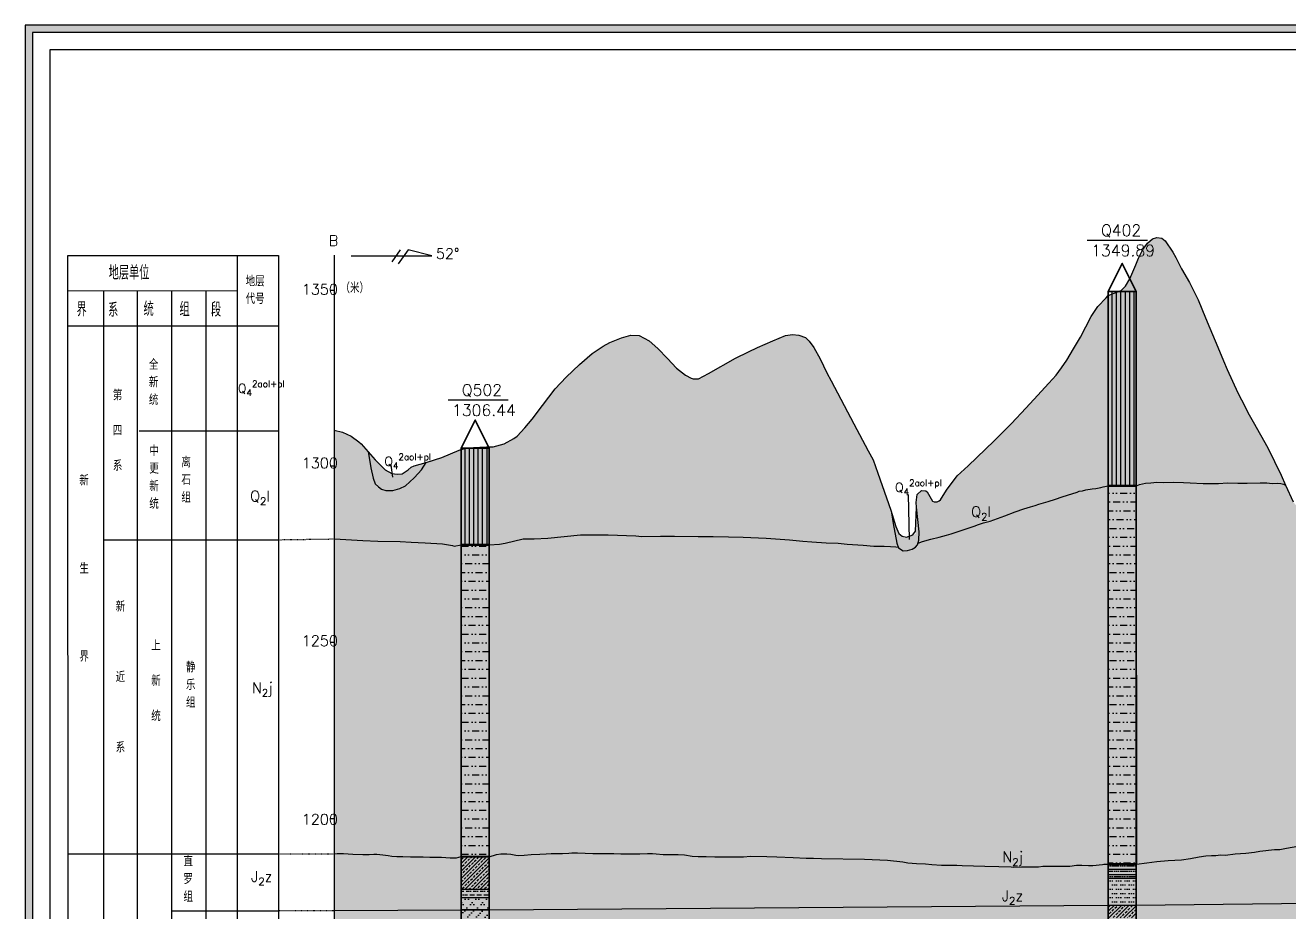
# Model space of a CAD drawing. Header units: millimetres. Extents: x 1392 to 3648, y 316 to 852.
# Drawn here: x 2723.5 to 3082.6, y 600.4 to 852.3 of the extents above; entities that cross this region are included whole.
import ezdxf

# ---------------------------------------------------------------- set-up
doc = ezdxf.new("R2010")
doc.units = ezdxf.units.MM
doc.linetypes.add('ACAD_ISO03W100', pattern=[30, 12, -18])
doc.linetypes.add('ACAD_ISO10W100', pattern=[18, 12, -3, 0, -3])
for name, color, linetype in [('图例', 250, 'Continuous'), ('图签图框', 7, 'Continuous'), ('地层', 5, 'Continuous'), ('地表', 250, 'Continuous'), ('松散堆积层', 41, 'Continuous'), ('标注', 250, 'Continuous'), ('钻孔', 250, 'Continuous')]:
    doc.layers.add(name, color=color, linetype=linetype)
doc.layers.add('基岩风化潜水区', color=211, linetype='Continuous', true_color=0xfc8df1)
doc.layers.add('隔水层', color=21, linetype='Continuous', true_color=0xffab57)
doc.layers.add('角度不整合', color=1, linetype='Continuous', lineweight=50)
doc.styles.get("Standard").update_dxf_attribs({"font": 'txt', "bigfont": 'gbcbig.shx'})
doc.linetypes.add('ZIGZAG', pattern='A,0.0001,-0.2,[131,ltypeshp.shx,S=0.2,R=0,X=-0.2,Y=0],-0.4,[131,ltypeshp.shx,S=0.2,R=180,X=0.2,Y=0],-0.2', length=0.8001)
pattern_1 = [(0, (2538.4154, 136.987), (2, 2.5), [2, -1, 0, -1, 0, -1])]
pattern_2 = [(45, (2538.4154, 135.737), (-1.0606602, 1.0606602), []), (45, (2539.4761, 135.737), (-1.0606602, 1.0606602), [0.75, -0.375])]
pattern_3 = [(90, (2538.4154, 135.7369), (-1.25, 2e-16), [])]

msp = doc.modelspace()

# ---------------------------------------------------------------- hatches: boundary and pattern name
at = {"layer": '图例'}
h = msp.add_hatch(dxfattribs=at)
h.set_pattern_fill('ANSI33', color=256, scale=6, style=0)
h.set_pattern_definition(pattern_2)
h.paths.add_polyline_path([(2855.29, 616.27), (2847.29, 616.28), (2847.29, 607.01), (2855.29, 607.01)])
h = msp.add_hatch(dxfattribs=at)
h.set_pattern_fill('ANSI33', color=256, scale=6, style=0)
h.set_pattern_definition(pattern_2)
h.paths.add_polyline_path([(3039.04, 598.89), (3039.04, 602.55), (3031.03, 602.55), (3031.03, 598.89)])
at = {"layer": '图签图框'}
h = msp.add_hatch(color=256, dxfattribs=at)
h.paths.add_polyline_path([(2723.54, 320.6), (3648.29, 320.6), (3648.29, 852.34), (2723.54, 852.34)])
h.paths.add_polyline_path([(2725.54, 322.6), (3646.29, 322.6), (3646.29, 850.34), (2725.54, 850.34)], flags=16)
at = {"layer": '基岩风化潜水区'}
h = msp.add_hatch(color=256, dxfattribs=at)
h.paths.add_polyline_path([(3332.55, 586.29), (3340.39, 586.26), (3347.59, 586.66), (3352.59, 586.3), (3361.82, 586.93), (3369.76, 587.48), (3378.34, 587.47), (3387.31, 587.64), (3395.58, 587.39), (3410.66, 587.51), (3416.99, 587.33), (3427.09, 585.88), (3436.34, 584.99), (3440.42, 584.53), (3446.02, 583.68), (3447.2, 583.48), (3451.03, 582.83), (3459.03, 581.71), (3464.69, 580.91), (3468.03, 580.48), (3473.13, 580.16), (3481.62, 580.13), (3491.6, 580.54), (3498.52, 580.9), (3502.43, 580.83), (3510.47, 580.76), (3530.41, 582.03), (3530.41, 605.43), (3528.8, 605.39), (3527.87, 605.44), (3524.9, 605.59), (3520.5, 605.24), (3515.66, 605.2), (3512.86, 605.02), (3510.47, 604.96), (3502.47, 604.96), (3500.66, 604.94), (3491.84, 604.93), (3487.2, 605.01), (3481.66, 605.43), (3467.98, 606.62), (3457.63, 607.54), (3453.94, 607.7), (3449.97, 608.12), (3445.99, 608.43), (3435.91, 609.33), (3431.52, 609.29), (3425.85, 609.45), (3420.59, 609.64), (3416.15, 609.9), (3412.21, 610.09), (3406.28, 610.12), (3401.21, 609.91), (3394.4, 610.17), (3385.71, 610.2), (3379.09, 610.03), (3369.09, 609.64), (3363.49, 609.64), (3358.77, 609.53), (3354, 609.49), (3347.48, 609.33), (3343.45, 609.12), (3340.41, 608.91), (3332.41, 608.91), (3331.45, 608.69), (3330.53, 608.78), (3329.26, 608.88), (3326.54, 609.01), (3322.16, 609.31), (3320.66, 609.58), (3317.2, 609.84), (3312.98, 610.13), (3312.28, 610.15), (3170.73, 603.88), (3162.75, 603.88), (3039.01, 602.55), (3039.04, 602.54), (3031.06, 602.55), (2943.16, 601.86), (2855.29, 601.15), (2847.33, 601.16), (2829.32, 601.1), (2811.26, 600.99), (2811.26, 592.97), (2811.42, 593), (2820.85, 593.07), (2832.82, 593.17), (2840.97, 592.82), (2847.3, 592.6), (2855.31, 592.6), (2859.3, 592.6), (2866.08, 593.05), (2874.07, 592.87), (2876.81, 592.77), (2881.79, 592.39), (2885.74, 592.08), (2890.62, 591.89), (2895.19, 591.93), (2899.76, 591.97), (2904.24, 592.68), (2908.95, 592.92), (2913.61, 592.87), (2918.94, 592.88), (2924.83, 592.19), (2928.02, 591.94), (2931.21, 591.7), (2935.33, 591.7), (2939.45, 592.48), (2944.79, 592.17), (2947.69, 591.99), (2952.46, 591.29), (2953.35, 591.16), (2956.71, 590.98), (2960.48, 590.74), (2963.64, 590.49), (2966.8, 590.25), (2973.59, 590.54), (2978.38, 590.65), (2981.78, 590.88), (2985.18, 591.11), (2988.12, 591.05), (2989.64, 591.02), (2992.82, 590.64), (2996.01, 590.26), (3002.56, 589.4), (3006.5, 589.26), (3010.44, 589.12), (3015.44, 589.14), (3020.45, 589.15), (3025.79, 589.15), (3026.7, 589.19), (3029.56, 589.13), (3031.04, 589.07), (3039.04, 589.07), (3043.83, 589.69), (3047.81, 590.06), (3054.9, 590.51), (3058.63, 590.69), (3062.36, 590.87), (3066.4, 591.29), (3070.44, 591.7), (3076.22, 592.2), (3082, 592.69), (3088.91, 593.38), (3095.92, 594.27), (3101.41, 594.72), (3106.89, 595.16), (3116.08, 595.75), (3127.14, 596.84), (3134.73, 597.82), (3147.44, 598.89), (3159.18, 599.61), (3162.74, 599.87), (3170.74, 599.87), (3184.44, 599.18), (3191.98, 598.72), (3196.5, 598.37), (3201.3, 598.08), (3206.11, 597.8), (3210.91, 597.38), (3221.52, 596.32), (3225.76, 595.89), (3231.22, 595.15), (3235.1, 594.62), (3243.22, 594.09), (3251.34, 593.56), (3255.12, 593.49), (3262.66, 593.44), (3264.88, 593.41), (3271.17, 592.77), (3273.42, 592.54), (3276.74, 591.97), (3286.03, 590.29), (3291.32, 589.25), (3297.89, 588.61), (3305.44, 587.84), (3307.57, 587.72), (3314.63, 587.47), (3323.96, 587.07)])
h.paths.add_polyline_path([(3312.28, 610.15), (3309.36, 610.23), (3304.04, 610.63), (3300.44, 610.95), (3293.89, 611.86), (3291.93, 611.92), (3289.1, 612.21), (3285.52, 612.56), (3283.78, 612.61), (3280.41, 613.08), (3276.53, 613.57), (3271.46, 614.39), (3269.56, 614.47), (3265.61, 614.88), (3260.67, 615.41), (3256.97, 615.89), (3255.13, 615.99), (3249.9, 616.46), (3247.41, 617.06), (3244.16, 617.5), (3241.54, 618.16), (3239.54, 618.34), (3236.64, 618.74), (3233.96, 619.05), (3231.19, 619.55), (3227.54, 620.03), (3219.83, 621.04), (3217.64, 621.56), (3214.81, 622.07), (3212.11, 622.36), (3209.68, 622.46), (3206.94, 622.89), (3205.8, 623.12), (3204.8, 623.07), (3203.7, 623.24), (3201.13, 623.64), (3199.03, 623.78), (3197.15, 624.11), (3195.52, 624.28), (3193.34, 624.66), (3192.69, 624.74), (3190.35, 625.06), (3188.23, 625.22), (3185.42, 625.6), (3182.86, 625.62), (3181.83, 625.71), (3179.13, 626.04), (3176.24, 626.39), (3174.4, 626.37), (3173.07, 626.19), (3170.74, 626.24), (3162.74, 626.24), (3159.97, 626.19), (3157.21, 626.16), (3155.38, 625.98), (3152.09, 625.65), (3148.61, 625.45), (3145.56, 625.32), (3142.31, 624.92), (3140.79, 624.92), (3140.02, 624.75), (3135.19, 624.24), (3132.73, 623.98), (3130.83, 623.73), (3128.23, 623.56), (3125.33, 623.33), (3123, 623.16), (3120.88, 623.16), (3119.21, 623.15), (3116.98, 623), (3115.39, 622.8), (3113.7, 622.8), (3111.77, 622.62), (3110.37, 622.44), (3105.13, 621.65), (3103.17, 621.43), (3100.94, 621.3), (3097, 620.91), (3095.29, 620.55), (3093.38, 620.05), (3092.43, 620.02), (3089.12, 619.7), (3084.88, 619.22), (3081.7, 618.73), (3079.79, 618.34), (3078.26, 618.34), (3074.15, 617.87), (3072.64, 617.53), (3070.13, 617.3), (3067.07, 617.07), (3064.32, 616.72), (3062.92, 616.78), (3061.62, 616.59), (3060.43, 616.57), (3058.74, 616.52), (3056.91, 616.19), (3054.42, 615.8), (3051.85, 615.34), (3048.04, 615.18), (3044.85, 614.92), (3042.04, 614.51), (3039.04, 614.12), (3031.04, 614.14), (3029.84, 614.18), (3029.42, 614.07), (3026.65, 613.75), (3025.5, 613.79), (3023.57, 613.87), (3022.09, 613.85), (3020.13, 613.61), (3019.55, 613.6), (3016.78, 613.58), (3014.83, 613.57), (3012.47, 613.55), (3011.23, 613.43), (3006.46, 613.37), (3004.22, 613.29), (3003.45, 613.41), (3000.02, 613.45), (2996, 613.55), (2989.59, 613.75), (2988.02, 613.82), (2983.7, 613.9), (2980.97, 614.09), (2979.14, 614.2), (2976.59, 614.32), (2974.11, 614.57), (2972.75, 614.8), (2968.34, 615.24), (2961.84, 615.55), (2949.67, 615.79), (2947.39, 615.88), (2945.31, 615.81), (2941.57, 616.05), (2936.96, 616.27), (2934.07, 616.36), (2929.49, 616.39), (2927.44, 616.27), (2922.53, 616.2), (2919.36, 616.22), (2916.91, 616.3), (2914.59, 616.28), (2912.91, 616.39), (2910.71, 616.77), (2908.94, 616.86), (2906.21, 616.89), (2904.69, 616.9), (2902.69, 617.09), (2901.69, 617.19), (2900.27, 617.2), (2898.01, 617.07), (2897.21, 617.08), (2896.41, 617.09), (2892.66, 617.12), (2890.65, 617.2), (2888.29, 617.21), (2886.36, 617.14), (2884.73, 617.2), (2882.51, 617.3), (2880.38, 617.39), (2878.78, 617.35), (2877.85, 617.27), (2876.06, 617.15), (2874.41, 617.16), (2872.86, 617.14), (2871.44, 617.13), (2869.68, 617), (2867.22, 616.86), (2865.18, 616.69), (2863.68, 616.62), (2862.85, 616.69), (2861.38, 616.95), (2860.25, 617.05), (2858.59, 617.05), (2857.34, 616.9), (2855.29, 616.27), (2847.31, 616.28), (2846.01, 615.97), (2845, 615.92), (2844.17, 615.95), (2841.75, 616.1), (2840.34, 616.16), (2838.38, 616.12), (2836.48, 616.21), (2834.54, 616.24), (2832.93, 616.26), (2830.79, 616.29), (2829, 616.32), (2827.67, 616.42), (2826.54, 616.59), (2825.09, 616.8), (2823.39, 616.99), (2822.55, 616.98), (2821.22, 616.87), (2819.35, 616.93), (2816.57, 617.01), (2813.89, 617.22), (2812.08, 617.2), (2811.26, 617.07), (2811.26, 600.99), (2829.32, 601.1), (2847.33, 601.16), (2855.29, 601.15), (2943.16, 601.86), (3031.06, 602.55), (3039.04, 602.54), (3039.01, 602.55), (3162.75, 603.88), (3170.73, 603.88)])
h.paths.add_polyline_path([(3259.55, 613.72), (3266.75, 613.72), (3266.75, 606.77), (3259.55, 606.77)], flags=24)
h.paths.add_polyline_path([(3000.08, 608.19), (3007.28, 608.19), (3007.28, 601.24), (3000.08, 601.24)], flags=24)
at = {"layer": '松散堆积层'}
h = msp.add_hatch(color=51, dxfattribs=at)
h.paths.add_polyline_path([(3009.95, 746.05), (3007.67, 743.67), (3003.57, 739.23), (2998.65, 734.33), (2991.25, 727.28), (2988.15, 724.38), (2985.12, 720.3), (2983.44, 717.6), (2983.03, 717.32), (2982.46, 717.01), (2981.59, 717.03), (2981.16, 717.26), (2979.68, 719.83), (2979.26, 720.12), (2978.03, 720.23), (2976.82, 719.07), (2976.55, 716.83), (2976.6, 715.53), (2977.35, 708.51), (2977.31, 706.13), (2977.09, 705.32), (2977.1, 705.32), (2978.33, 705.81), (2980.64, 706.47), (2983.04, 707), (2985.11, 707.58), (2986.44, 707.98), (2989.02, 708.77), (2993.24, 710.23), (2993.93, 710.47), (2995.64, 711.07), (2997.5, 711.51), (3001.74, 713.05), (3004.62, 714.15), (3007.07, 715.04), (3008.95, 715.6), (3010.28, 715.98), (3011.35, 716.41), (3014.04, 717.1), (3016.05, 717.79), (3018.02, 718.43), (3019.51, 718.89), (3022.27, 719.82), (3022.84, 720.02), (3023.76, 720.13), (3024.69, 720.42), (3026.47, 720.74), (3027.57, 720.83), (3028.96, 721.14), (3029.6, 721.29), (3031.04, 721.59), (3039.04, 721.59), (3039.98, 721.98), (3041.68, 722.3), (3043.15, 722.47), (3044.87, 722.6), (3046.62, 722.55), (3049.65, 722.64), (3052.41, 722.55), (3054.33, 722.44), (3057.98, 722.23), (3059.7, 722.25), (3062.33, 722.27), (3064.95, 722.38), (3067.87, 722.33), (3070.52, 722.35), (3074.19, 722.39), (3076.11, 722.43), (3077.65, 722.28), (3079, 722.29), (3080.03, 722.19), (3080.44, 722.15), (3080.81, 722.04), (3081.44, 721.75), (3080.17, 724.58), (3076.34, 732.36), (3072.17, 739.76), (3071.12, 741.77), (3068.92, 745.97), (3067.88, 747.94), (3066.34, 751.29), (3064.79, 754.64), (3063.78, 757.03), (3062.18, 760.97), (3059.91, 766.37), (3058.69, 769.27), (3056.56, 774.42), (3055.23, 777.06), (3054.11, 779.28), (3051.86, 783.15), (3050.28, 786.39), (3049.36, 787.93), (3047.19, 791.12), (3046.25, 791.85), (3044.84, 792.09), (3043.67, 791.75), (3042.23, 790.46), (3040.92, 788.64), (3039.68, 786.25), (3038.88, 784.32), (3037.22, 780.38), (3035.92, 778.31), (3034.69, 777.06), (3034, 776.77), (3031.04, 775.64), (3030.43, 774.99), (3028.07, 772.52), (3026.2, 769.69), (3023.16, 763.75), (3021.21, 760.48), (3019.27, 757.21), (3017.75, 755.12), (3016.23, 753.03), (3014.23, 750.73)])
h.paths.add_polyline_path([(2991.37, 716.48), (2997.89, 716.48), (2997.89, 711.65), (2991.37, 711.65)], flags=24)
for color, points in [(51, [(2962.93, 731.49), (2958.8, 739.14), (2952.4, 751.38), (2951.12, 753.69), (2949.27, 757.6), (2947.42, 760.87), (2946.18, 762.62), (2945.08, 763.67), (2943.23, 764.36), (2941.44, 764.51), (2939.46, 764.24), (2935.83, 762.76), (2931.44, 760.87), (2928.89, 759.65), (2925.17, 757.8), (2917.52, 753.51), (2914.74, 751.99), (2913.19, 751.94), (2912.63, 752.1), (2910.97, 752.96), (2908.43, 755.03), (2905.88, 757.7), (2903.19, 760.55), (2900.72, 762.76), (2897.85, 764.26), (2895.46, 764.33), (2892.83, 763.63), (2889.51, 762.3), (2887.64, 761.2), (2884.52, 759.14), (2880.88, 756.01), (2877.1, 752.42), (2873.96, 749.07), (2870.37, 744.34), (2867.52, 740.46), (2865.4, 738), (2863.24, 735.72), (2862.3, 735.05), (2859.57, 733.48), (2856.41, 732.68), (2854.49, 732.63), (2848.96, 732.34), (2846.73, 731.72), (2841.8, 729.65), (2837.4, 728.17), (2836.06, 726.16), (2835.14, 725.05), (2833.99, 723.83), (2831.47, 721.57), (2829.89, 720.81), (2827.95, 720.25), (2825.96, 720.25), (2824.72, 720.63), (2823.81, 721.25), (2822.89, 722.16), (2822.32, 723.79), (2821.66, 726.64), (2821.23, 729.66), (2820.94, 731.23), (2818.96, 733.48), (2818.23, 734.04), (2816.1, 735.66), (2813.66, 736.84), (2811.26, 737.38), (2811.26, 706.5), (2819.41, 706.09), (2823.65, 705.82), (2829.97, 705.81), (2833.07, 705.57), (2837.06, 705.37), (2841.98, 705.15), (2844.87, 704.6), (2845.37, 704.49), (2847.31, 704.81), (2855.31, 704.81), (2858.2, 705.03), (2859.77, 705.3), (2864.95, 706.48), (2868.05, 706.57), (2871.89, 706.68), (2881.24, 707.62), (2889.1, 707.67), (2896.87, 707.35), (2898.65, 707.23), (2903.95, 707.31), (2907.92, 707.25), (2914.64, 707.18), (2918.91, 707.23), (2923.2, 707.12), (2927.37, 707.01), (2933.95, 706.67), (2940.58, 706.22), (2944.32, 705.9), (2946.93, 705.72), (2950.99, 705.36), (2954.41, 705.26), (2956.95, 705), (2961.44, 704.7), (2964.52, 704.49), (2967.44, 704.44), (2969.21, 704.36), (2970.71, 704.23), (2971.48, 704.12), (2971.06, 705.29), (2970, 710.84), (2969.51, 713.9), (2969.28, 714.64), (2965.68, 725.2), (2964.32, 728.93)]), (41, [(2829.15, 724.88), (2827.59, 725.09), (2825.7, 726.13), (2822.91, 728.98), (2820.94, 731.23), (2821.23, 729.66), (2821.66, 726.64), (2822.32, 723.79), (2822.89, 722.16), (2823.81, 721.25), (2824.72, 720.63), (2825.96, 720.25), (2827.95, 720.25), (2829.89, 720.81), (2831.47, 721.57), (2833.99, 723.83), (2835.14, 725.05), (2836.06, 726.16), (2837.4, 728.17), (2833.92, 727.23), (2833.15, 726.88), (2832.29, 726.1), (2830.52, 725)])]:
    msp.add_hatch(color=color, dxfattribs=at).paths.add_polyline_path(points)
at = {"layer": '松散堆积层', "linetype": 'ACAD_ISO10W100', "lineweight": 50}
msp.add_hatch(color=41, dxfattribs=at).paths.add_polyline_path([(2970.7, 710), (2969.51, 713.9), (2970, 710.84), (2971.06, 705.29), (2971.54, 703.96), (2972.84, 703.12), (2974.1, 703.24), (2975.36, 703.57), (2976.36, 704.17), (2976.94, 704.81), (2977.31, 706.13), (2977.35, 708.51), (2976.6, 715.53), (2976.35, 707.91), (2973.09, 706.81), (2971.57, 708.02)])
at = {"layer": '钻孔'}
h = msp.add_hatch(dxfattribs=at)
h.set_pattern_fill('ANSI31', color=256, scale=10, angle=45, style=0)
h.set_pattern_definition(pattern_3)
h.paths.add_polyline_path([(3039.03, 721.59), (3031.03, 721.59), (3031.03, 776.77), (3039.03, 776.77)])
h = msp.add_hatch(dxfattribs=at)
h.set_pattern_fill('ANSI31', color=256, scale=10, angle=45, style=0)
h.set_pattern_definition(pattern_3)
h.paths.add_polyline_path([(2855.28, 732.29), (2847.28, 732.29), (2847.28, 704.81), (2855.28, 704.81)])
h = msp.add_hatch(dxfattribs=at)
h.set_pattern_fill('WB08', color=256, scale=10, style=0, pattern_type=2)
h.set_pattern_definition(pattern_1)
h.paths.add_polyline_path([(3039.04, 614.12), (3031.03, 614.12), (3031.03, 721.59), (3039.03, 721.59)])
h = msp.add_hatch(dxfattribs=at)
h.set_pattern_fill('WB08', color=256, scale=10, style=0, pattern_type=2)
h.set_pattern_definition(pattern_1)
h.paths.add_polyline_path([(2847.29, 616.28), (2855.29, 616.27), (2855.29, 616.27), (2855.28, 704.81), (2847.28, 704.81)])
h = msp.add_hatch(dxfattribs=at)
h.set_pattern_fill('WB09', color=256, scale=6, style=0, pattern_type=2)
h.set_pattern_definition([(0, (2538.4154, 135.737), (0, 1.5), []), (0, (2539.6154, 136.637), (1.8, 1.5), [1.8, -2.4]), (0, (2542.0154, 136.637), (1.8, 1.5), [0, -0.6, 0, -0.6, 0, -0.6])])
h.paths.add_polyline_path([(3031.03, 614.12), (3031.03, 610.16), (3039.04, 610.16), (3039.04, 614.12), (3039.03, 614.12)])
h = msp.add_hatch(dxfattribs=at)
h.set_pattern_fill('QF03', color=256, scale=5, style=0, pattern_type=2)
h.set_pattern_definition([(0, (2538.9154, 136.4869), (1, 1), [0, -2]), (0, (2539.4154, 136.4869), (1, 1), [0, -2]), (0, (2539.9154, 136.4869), (1, 1), [0, -2])])
h.paths.add_polyline_path([(2847.29, 607.01), (2847.29, 604.57), (2855.29, 604.57), (2855.29, 607.01)])
h = msp.add_hatch(dxfattribs=at)
h.set_pattern_fill('QF03', color=256, scale=6, style=0, pattern_type=2)
h.set_pattern_definition([(0, (2539.0154, 136.6369), (1.2, 1.2), [0, -2.4]), (0, (2539.6154, 136.6369), (1.2, 1.2), [0, -2.4]), (0, (2540.2154, 136.6369), (1.2, 1.2), [0, -2.4])])
h.paths.add_polyline_path([(3039.04, 602.55), (3039.04, 610.16), (3031.03, 610.16), (3031.03, 602.55)])
h = msp.add_hatch(dxfattribs=at)
h.set_pattern_fill('QF04', color=256, scale=6, style=0, pattern_type=2)
h.set_pattern_definition([(0, (2539.4654, 136.235), (1.5, 1.5), [0, -3]), (0, (2540.3654, 136.235), (1.5, 1.5), [0, -3]), (0, (2539.9154, 136.733), (1.5, 1.5), [0, -3])])
h.paths.add_polyline_path([(2847.29, 604.57), (2847.29, 601.15), (2855.29, 601.15), (2855.29, 604.57)])
h = msp.add_hatch(dxfattribs=at)
h.set_pattern_fill('Q111', color=256, scale=6, style=0, pattern_type=2)
h.set_pattern_definition([(45, (2538.4154, 135.737), (-0.848528, 1.697056), [0.048, -0.72])])
h.paths.add_polyline_path([(2847.29, 601.15), (2847.29, 599.02), (2855.29, 599.02), (2855.29, 601.15)])
at = {"layer": '隔水层'}
h = msp.add_hatch(color=31, dxfattribs=at)
h.paths.add_polyline_path([(3530.41, 740.95), (3528.85, 741.13), (3525.98, 741.02), (3522.74, 741.19), (3520.94, 741.05), (3517.95, 741.13), (3513.34, 741.03), (3510.46, 740.9), (3502.47, 740.92), (3500.25, 740.78), (3499.45, 740.69), (3497.37, 740.36), (3495.4, 739.8), (3493.49, 739.11), (3492.28, 738.71), (3490.24, 737.93), (3488.06, 737.22), (3484.57, 736.08), (3481.31, 734.88), (3479.75, 734.35), (3476.4, 733.19), (3473.55, 732.28), (3470.9, 731.39), (3463.63, 729.62), (3460.39, 728.53), (3456.66, 727.17), (3455.98, 726.97), (3454.22, 726.46), (3452.81, 725.95), (3448.5, 724.41), (3446.54, 723.59), (3444.35, 722.67), (3443.1, 722.34), (3440.43, 721.49), (3438.31, 720.74), (3436.4, 719.96), (3435.49, 719.69), (3433.14, 718.73), (3432.35, 718.54), (3423.44, 715.56), (3420.17, 714.42), (3417.37, 713.35), (3415.48, 712.7), (3413.38, 711.98), (3411.13, 711.12), (3408.76, 710.29), (3406.57, 709.41), (3405.2, 708.92), (3403.11, 708.28), (3401.97, 707.97), (3400.44, 707.55), (3399.34, 707.18), (3397.41, 706.52), (3395.51, 705.91), (3392.27, 704.83), (3390.27, 704.12), (3388.11, 703.37), (3386.68, 702.89), (3384.92, 702.34), (3383.15, 701.78), (3381.67, 701.27), (3380.97, 701.12), (3379.38, 700.78), (3377.62, 700.39), (3375.54, 699.93), (3374.67, 699.8), (3373.07, 699.56), (3371.58, 699.33), (3368.65, 698.84), (3367.21, 698.58), (3365.97, 698.31), (3364.78, 698.12), (3362.99, 697.84), (3360.83, 697.54), (3359, 697.31), (3358.1, 697.26), (3357.11, 697.21), (3356.36, 697.18), (3355.11, 697.11), (3352.97, 697.01), (3351.18, 696.92), (3349.91, 696.84), (3347.88, 696.76), (3346.98, 696.75), (3345.29, 696.67), (3343.56, 696.32), (3342.33, 696.07), (3341.13, 696.04), (3340.41, 696.1), (3332.41, 696.1), (3331.39, 696.09), (3330.26, 696.37), (3329.12, 696.58), (3327.71, 697), (3326.6, 697.23), (3324.84, 697.76), (3322.49, 698.02), (3319.68, 698.52), (3316.58, 699.36), (3312.99, 700.54), (3309.42, 701.86), (3306.68, 702.87), (3303.01, 703.86), (3299.35, 704.85), (3292.01, 706.99), (3283.37, 709.28), (3275.35, 711.46), (3268.35, 713.31), (3261.36, 715.23), (3257.94, 716.09), (3254.94, 716.84), (3251.92, 717.52), (3249.32, 718.1), (3246.82, 718.65), (3244.73, 719.24), (3243.05, 719.71), (3240.81, 720.34), (3238.72, 720.67), (3236.66, 720.88), (3233.32, 721.29), (3230.94, 721.67), (3229.12, 721.77), (3227.49, 721.9), (3226.49, 722.01), (3224.74, 722.21), (3221.7, 722.53), (3217.2, 723.04), (3213.11, 723.33), (3210.92, 723.39), (3207.13, 723.45), (3203.96, 723.42), (3202.7, 723.32), (3200.83, 723.28), (3198.44, 723.23), (3196.55, 722.93), (3195.48, 722.79), (3194.34, 722.57), (3193.07, 722.32), (3192.34, 722.02), (3191.63, 721.48), (3190.42, 714.77), (3189.72, 712.68), (3188.81, 711.7), (3187.45, 711.7), (3186.42, 712.5), (3185.88, 713.57), (3185.25, 715.86), (3184.7, 718.28), (3184.06, 721.25), (3183.72, 723.64), (3183.36, 726.18), (3183.25, 726.78), (3180.45, 730.88), (3177.21, 734.48), (3175.95, 735.88), (3175.26, 736.51), (3173.85, 737.91), (3171.72, 740.14), (3170.74, 740.64), (3163.73, 740.64), (3162.74, 740.64), (3161.37, 740.44), (3159.21, 740.05), (3158.42, 739.91), (3156.2, 739.29), (3154.36, 738.61), (3152.47, 737.85), (3151.07, 737.37), (3148.49, 736.48), (3147.3, 736.07), (3143.48, 734.4), (3142.15, 733.63), (3141.74, 731.09), (3141.4, 728.9), (3140.95, 726.93), (3140.27, 723.4), (3139.88, 720.6), (3139.8, 717.94), (3139.7, 714.76), (3139.3, 710.72), (3138.06, 705.93), (3137.56, 704.27), (3136.79, 702.93), (3135.83, 702.42), (3134.97, 703.25), (3134.68, 703.99), (3134.26, 705.51), (3133.81, 708.12), (3133.27, 711.75), (3132.48, 717.62), (3131.92, 721.87), (3131.34, 724.43), (3130.76, 726.99), (3129.88, 729.67), (3129.21, 729.45), (3127.5, 728.92), (3126.46, 728.6), (3123.18, 727.51), (3121.23, 726.9), (3114.91, 725.13), (3113.53, 724.75), (3109.49, 723.67), (3097.7, 721.07), (3094.33, 720.48), (3092.88, 720.43), (3090.97, 720.15), (3089.86, 720.16), (3088.87, 720.39), (3087.23, 716.05), (3086.4, 714.96), (3085.25, 715.31), (3084.22, 716.24), (3083.57, 717.06), (3081.44, 721.75), (3080.81, 722.04), (3080.44, 722.15), (3079, 722.29), (3077.65, 722.28), (3076.11, 722.43), (3074.19, 722.39), (3070.52, 722.35), (3067.87, 722.33), (3064.95, 722.38), (3062.33, 722.27), (3059.7, 722.25), (3057.98, 722.23), (3054.33, 722.44), (3052.41, 722.55), (3049.65, 722.64), (3046.62, 722.55), (3044.87, 722.6), (3043.15, 722.47), (3041.68, 722.3), (3039.98, 721.98), (3039.04, 721.59), (3031.04, 721.59), (3029.6, 721.29), (3028.96, 721.14), (3027.57, 720.83), (3026.47, 720.74), (3024.69, 720.42), (3023.76, 720.13), (3022.84, 720.02), (3022.27, 719.82), (3019.51, 718.89), (3018.02, 718.43), (3016.05, 717.79), (3014.04, 717.1), (3011.35, 716.41), (3010.28, 715.98), (3008.95, 715.6), (3007.07, 715.04), (3004.62, 714.15), (3001.74, 713.05), (2997.5, 711.51), (2995.64, 711.07), (2993.93, 710.47), (2993.24, 710.23), (2989.02, 708.77), (2986.44, 707.98), (2985.11, 707.58), (2983.04, 707), (2980.64, 706.47), (2978.33, 705.81), (2977.1, 705.32), (2977.09, 705.32), (2976.85, 704.46), (2975.36, 703.57), (2974.1, 703.24), (2972.84, 703.12), (2971.22, 704.16), (2970.71, 704.23), (2969.21, 704.36), (2967.44, 704.44), (2964.52, 704.49), (2961.44, 704.7), (2956.95, 705), (2954.41, 705.26), (2950.99, 705.36), (2946.93, 705.72), (2944.32, 705.9), (2940.58, 706.22), (2933.95, 706.67), (2927.37, 707.01), (2923.2, 707.12), (2918.91, 707.23), (2914.64, 707.18), (2907.92, 707.25), (2903.95, 707.31), (2898.65, 707.23), (2896.87, 707.35), (2889.1, 707.67), (2881.24, 707.62), (2871.89, 706.68), (2868.05, 706.57), (2864.95, 706.48), (2859.77, 705.3), (2858.2, 705.03), (2855.31, 704.81), (2847.31, 704.81), (2845.37, 704.49), (2844.87, 704.6), (2841.98, 705.15), (2837.06, 705.37), (2833.07, 705.57), (2829.97, 705.81), (2823.65, 705.82), (2819.41, 706.09), (2811.3, 706.5), (2811.26, 706.5), (2811.26, 617.07), (2812.08, 617.2), (2813.89, 617.22), (2816.57, 617.01), (2819.35, 616.93), (2821.22, 616.87), (2823.11, 617.02), (2825.09, 616.8), (2826.54, 616.59), (2827.67, 616.42), (2829, 616.32), (2830.79, 616.29), (2832.93, 616.26), (2834.54, 616.24), (2836.48, 616.21), (2838.38, 616.12), (2840.34, 616.16), (2841.75, 616.1), (2844.17, 615.95), (2845, 615.92), (2846.01, 615.97), (2847.31, 616.28), (2855.29, 616.27), (2857.34, 616.9), (2858.59, 617.05), (2860.25, 617.05), (2861.38, 616.95), (2862.85, 616.69), (2863.68, 616.62), (2865.18, 616.69), (2867.22, 616.86), (2869.68, 617), (2871.44, 617.13), (2872.86, 617.14), (2874.41, 617.16), (2876.06, 617.15), (2877.85, 617.27), (2878.78, 617.35), (2880.38, 617.39), (2882.51, 617.3), (2884.73, 617.2), (2886.36, 617.14), (2888.29, 617.21), (2890.65, 617.2), (2892.66, 617.12), (2896.41, 617.09), (2897.21, 617.08), (2898.01, 617.07), (2900.27, 617.2), (2901.69, 617.19), (2902.69, 617.09), (2904.69, 616.9), (2906.21, 616.89), (2908.94, 616.86), (2910.71, 616.77), (2912.91, 616.39), (2914.59, 616.28), (2916.91, 616.3), (2919.36, 616.22), (2922.53, 616.2), (2927.44, 616.27), (2929.49, 616.39), (2934.07, 616.36), (2936.96, 616.27), (2941.57, 616.05), (2945.31, 615.81), (2947.39, 615.88), (2949.67, 615.79), (2961.84, 615.55), (2968.34, 615.24), (2972.75, 614.8), (2974.11, 614.57), (2976.59, 614.32), (2979.14, 614.2), (2980.97, 614.09), (2983.7, 613.9), (2988.02, 613.82), (2989.59, 613.75), (2996, 613.55), (3000.02, 613.45), (3003.45, 613.41), (3004.22, 613.29), (3006.46, 613.37), (3011.23, 613.43), (3012.47, 613.55), (3014.83, 613.57), (3016.78, 613.58), (3020.13, 613.61), (3022.09, 613.85), (3023.57, 613.87), (3025.5, 613.79), (3026.65, 613.75), (3029.42, 614.07), (3029.84, 614.18), (3031.04, 614.14), (3039.04, 614.12), (3042.04, 614.51), (3044.85, 614.92), (3048.04, 615.18), (3051.85, 615.34), (3054.42, 615.8), (3056.91, 616.19), (3058.74, 616.52), (3060.43, 616.57), (3061.62, 616.59), (3062.92, 616.78), (3064.32, 616.72), (3067.07, 617.07), (3070.13, 617.3), (3072.64, 617.53), (3074.15, 617.87), (3078.26, 618.34), (3079.79, 618.34), (3081.7, 618.73), (3084.88, 619.22), (3089.12, 619.7), (3092.43, 620.02), (3093.38, 620.05), (3095.29, 620.55), (3097, 620.91), (3100.94, 621.3), (3103.17, 621.43), (3105.13, 621.65), (3110.37, 622.44), (3111.77, 622.62), (3113.7, 622.8), (3115.39, 622.8), (3116.98, 623), (3119.21, 623.15), (3120.88, 623.16), (3123, 623.16), (3125.33, 623.33), (3128.23, 623.56), (3130.83, 623.73), (3132.73, 623.98), (3135.19, 624.24), (3140.02, 624.75), (3140.79, 624.92), (3142.31, 624.92), (3145.56, 625.32), (3148.61, 625.45), (3152.09, 625.65), (3155.38, 625.98), (3157.21, 626.16), (3159.97, 626.19), (3162.74, 626.24), (3170.74, 626.24), (3173.07, 626.19), (3174.4, 626.37), (3176.24, 626.39), (3179.13, 626.04), (3181.83, 625.71), (3182.86, 625.62), (3185.42, 625.6), (3188.23, 625.22), (3190.35, 625.06), (3192.69, 624.74), (3193.34, 624.66), (3195.52, 624.28), (3197.15, 624.11), (3199.03, 623.78), (3201.13, 623.64), (3203.7, 623.24), (3204.8, 623.07), (3205.8, 623.12), (3206.94, 622.89), (3209.68, 622.46), (3212.11, 622.36), (3214.81, 622.07), (3217.64, 621.56), (3219.83, 621.04), (3227.54, 620.03), (3231.19, 619.55), (3233.96, 619.05), (3236.64, 618.74), (3239.54, 618.34), (3241.54, 618.16), (3244.16, 617.5), (3247.41, 617.06), (3249.9, 616.46), (3255.13, 615.99), (3256.97, 615.89), (3260.67, 615.41), (3265.61, 614.88), (3269.56, 614.47), (3271.46, 614.39), (3276.53, 613.57), (3280.41, 613.08), (3283.78, 612.61), (3285.52, 612.56), (3289.1, 612.21), (3291.93, 611.92), (3293.89, 611.86), (3300.44, 610.95), (3304.04, 610.63), (3309.36, 610.23), (3312.98, 610.13), (3317.2, 609.84), (3320.66, 609.58), (3322.16, 609.31), (3326.54, 609.01), (3329.26, 608.88), (3330.53, 608.78), (3331.45, 608.69), (3332.41, 608.91), (3340.41, 608.91), (3343.45, 609.12), (3347.48, 609.33), (3354, 609.49), (3358.77, 609.53), (3363.49, 609.64), (3369.09, 609.64), (3379.09, 610.03), (3385.71, 610.2), (3394.4, 610.17), (3401.21, 609.91), (3406.28, 610.12), (3412.21, 610.09), (3416.15, 609.9), (3420.59, 609.64), (3425.85, 609.45), (3431.52, 609.29), (3435.91, 609.33), (3445.99, 608.43), (3449.97, 608.12), (3453.94, 607.7), (3457.63, 607.54), (3467.98, 606.62), (3481.66, 605.43), (3487.2, 605.01), (3491.84, 604.93), (3500.66, 604.94), (3502.47, 604.96), (3510.47, 604.96), (3512.86, 605.02), (3515.66, 605.2), (3520.5, 605.24), (3524.9, 605.59), (3527.87, 605.44), (3528.8, 605.39), (3530.41, 605.43)])
h.paths.add_polyline_path([(3263.77, 621.3), (3270.41, 621.3), (3270.41, 616.25), (3263.77, 616.25)], flags=24)
h.paths.add_polyline_path([(3000.23, 618.47), (3006.87, 618.47), (3006.87, 613.42), (3000.23, 613.42)], flags=24)

# ---------------------------------------------------------------- linework, layer by layer
at = {"layer": '图签图框'}
for points in [[(2723.54, 320.6), (3648.29, 320.6), (3648.29, 852.34), (2723.54, 852.34)], [(2725.54, 322.6), (3646.29, 322.6), (3646.29, 850.34), (2725.54, 850.34)], [(2730.54, 327.6), (3641.29, 327.6), (3641.29, 845.34), (2730.54, 845.34)]]:
    msp.add_lwpolyline(points, close=True, dxfattribs=at)
at = {"layer": '地层'}
msp.add_line((2827.87, 724.07), (2827.45, 727.41), dxfattribs=at)
at = {"layer": '地层', "linetype": 'Continuous'}
for points, elevation in [([(2820.94, 731.23), (2821.23, 729.66), (2821.66, 726.64), (2822.32, 723.79), (2822.89, 722.16), (2823.81, 721.25), (2824.72, 720.63), (2825.96, 720.25), (2827.95, 720.25), (2829.89, 720.81), (2831.47, 721.57), (2833.99, 723.83), (2835.14, 725.05), (2836.06, 726.16), (2837.4, 728.17)], 2), ([(2969.51, 713.9), (2970, 710.84), (2971.06, 705.29), (2971.54, 703.96), (2972.84, 703.12), (2974.1, 703.24), (2975.36, 703.57), (2976.36, 704.17), (2976.94, 704.81), (2977.31, 706.13), (2977.35, 708.51), (2976.6, 715.53)], 52), ([(2811.3, 706.5), (2819.41, 706.09), (2823.65, 705.82), (2829.97, 705.81), (2833.07, 705.57), (2837.06, 705.37), (2841.98, 705.15), (2844.87, 704.6), (2845.37, 704.49), (2847.28, 704.81), (2855.31, 704.81), (2858.2, 705.03), (2859.77, 705.3), (2864.95, 706.48), (2868.05, 706.57), (2871.89, 706.68), (2881.24, 707.62), (2889.1, 707.67), (2896.87, 707.35), (2898.65, 707.23), (2903.95, 707.31), (2907.92, 707.25), (2914.64, 707.18), (2918.91, 707.23), (2923.2, 707.12), (2927.37, 707.01), (2933.95, 706.67), (2940.58, 706.22), (2944.32, 705.9), (2946.93, 705.72), (2950.99, 705.36), (2954.41, 705.26), (2956.95, 705), (2961.44, 704.7), (2964.52, 704.49), (2967.44, 704.44), (2969.21, 704.36), (2970.71, 704.23), (2971.48, 704.12)], 12), ([(2811.18, 600.99), (2829.32, 601.1), (2847.33, 601.16), (2855.29, 601.15), (2855.29, 601.15), (2943.16, 601.86), (3031.06, 602.55), (3039.04, 602.54), (3039.01, 602.55), (3162.75, 603.88), (3170.73, 603.88), (3312.28, 610.15)], 55)]:
    msp.add_lwpolyline(points, dxfattribs=dict(at, elevation=elevation))
for points in [[(2977.09, 705.32), (2977.1, 705.32), (2978.33, 705.81), (2980.64, 706.47), (2983.04, 707), (2985.11, 707.58), (2986.44, 707.98), (2989.02, 708.77), (2993.24, 710.23), (2993.93, 710.47), (2995.64, 711.07), (2997.5, 711.51), (3001.74, 713.05), (3004.62, 714.15), (3007.07, 715.04), (3008.95, 715.6), (3010.28, 715.98), (3011.35, 716.41), (3014.04, 717.1), (3016.05, 717.79), (3018.02, 718.43), (3019.51, 718.89), (3022.27, 719.82), (3022.84, 720.02), (3023.76, 720.13), (3024.69, 720.42), (3026.47, 720.74), (3027.57, 720.83), (3028.96, 721.14), (3029.6, 721.29), (3031.04, 721.59), (3039.04, 721.59), (3039.98, 721.98), (3041.68, 722.3), (3043.15, 722.47), (3044.87, 722.6), (3046.62, 722.55), (3049.65, 722.64), (3052.41, 722.55), (3054.33, 722.44), (3057.98, 722.23), (3059.7, 722.25), (3062.33, 722.27), (3064.95, 722.38), (3067.87, 722.33), (3070.52, 722.35), (3074.19, 722.39), (3076.11, 722.43), (3077.65, 722.28), (3079, 722.29), (3080.03, 722.19), (3080.44, 722.15), (3080.81, 722.04), (3081.44, 721.75)], [(2811.26, 617.07), (2812.08, 617.2), (2813.89, 617.22), (2816.57, 617.01), (2819.35, 616.93), (2821.22, 616.87), (2822.55, 616.98), (2823.39, 616.99), (2825.09, 616.8), (2826.54, 616.59), (2827.67, 616.42), (2829, 616.32), (2830.79, 616.29), (2832.93, 616.26), (2834.54, 616.24), (2836.48, 616.21), (2838.38, 616.12), (2840.34, 616.16), (2841.75, 616.1), (2844.17, 615.95), (2845, 615.92), (2846.01, 615.97), (2847.31, 616.28), (2855.29, 616.27), (2857.34, 616.9), (2858.59, 617.05), (2860.25, 617.05), (2861.38, 616.95), (2862.85, 616.69), (2863.68, 616.62), (2865.18, 616.69), (2867.22, 616.86), (2869.68, 617), (2871.44, 617.13), (2872.86, 617.14), (2874.41, 617.16), (2876.06, 617.15), (2877.85, 617.27), (2878.78, 617.35), (2880.38, 617.39), (2882.51, 617.3), (2884.73, 617.2), (2886.36, 617.14), (2888.29, 617.21), (2890.65, 617.2), (2892.66, 617.12), (2896.41, 617.09), (2897.21, 617.08), (2898.01, 617.07), (2900.27, 617.2), (2901.69, 617.19), (2902.69, 617.09), (2904.69, 616.9), (2906.21, 616.89), (2908.94, 616.86), (2910.71, 616.77), (2912.91, 616.39), (2914.59, 616.28), (2916.91, 616.3), (2919.36, 616.22), (2922.53, 616.2), (2927.44, 616.27), (2929.49, 616.39), (2934.07, 616.36), (2936.96, 616.27), (2941.57, 616.05), (2945.31, 615.81), (2947.39, 615.88), (2949.67, 615.79), (2961.84, 615.55), (2968.34, 615.24), (2972.75, 614.8), (2974.11, 614.57), (2976.59, 614.32), (2979.14, 614.2), (2980.97, 614.09), (2983.7, 613.9), (2988.02, 613.82), (2989.59, 613.75), (2996, 613.55), (3000.02, 613.45), (3003.45, 613.41), (3004.22, 613.29), (3006.46, 613.37), (3011.23, 613.43), (3012.47, 613.55), (3014.83, 613.57), (3016.78, 613.58), (3019.55, 613.6), (3020.13, 613.61), (3022.09, 613.85), (3023.57, 613.87), (3025.5, 613.79), (3026.65, 613.75), (3029.42, 614.07), (3029.84, 614.18), (3031.04, 614.14), (3039.04, 614.12), (3042.04, 614.51), (3044.85, 614.92), (3048.04, 615.18), (3051.85, 615.34), (3054.42, 615.8), (3056.91, 616.19), (3058.74, 616.52), (3060.43, 616.57), (3061.62, 616.59), (3062.92, 616.78), (3064.32, 616.72), (3067.07, 617.07), (3070.13, 617.3), (3072.64, 617.53), (3074.15, 617.87), (3078.26, 618.34), (3079.79, 618.34), (3081.7, 618.73), (3084.88, 619.22)]]:
    msp.add_lwpolyline(points, dxfattribs=at)
at = {"layer": '地层'}
msp.add_lwpolyline([(2974.67, 706.35), (2974.31, 719.13)], dxfattribs=at)
at = {"layer": '地表', "linetype": 'Continuous', "elevation": 2}
msp.add_lwpolyline([(2811.26, 737.38), (2813.66, 736.84), (2816.1, 735.66), (2818.23, 734.04), (2818.96, 733.48), (2822.91, 728.98), (2825.7, 726.13), (2827.59, 725.09), (2829.15, 724.88), (2830.52, 725), (2832.29, 726.1), (2833.15, 726.88), (2833.92, 727.23), (2837.4, 728.17), (2841.8, 729.65), (2846.73, 731.72), (2848.96, 732.34), (2854.49, 732.63), (2856.41, 732.68), (2859.57, 733.48), (2862.3, 735.05), (2863.24, 735.72), (2865.4, 738), (2867.52, 740.46), (2870.37, 744.34), (2873.96, 749.07), (2877.1, 752.42), (2880.88, 756.01), (2884.52, 759.14), (2887.64, 761.2), (2889.51, 762.3), (2892.83, 763.63), (2895.46, 764.33), (2897.85, 764.26), (2900.72, 762.76), (2903.19, 760.55), (2905.88, 757.7), (2908.43, 755.03), (2910.97, 752.96), (2912.63, 752.1), (2913.19, 751.94), (2914.74, 751.99), (2917.52, 753.51), (2925.17, 757.8), (2928.89, 759.65), (2931.44, 760.87), (2935.83, 762.76), (2939.46, 764.24), (2941.44, 764.51), (2943.23, 764.36), (2945.08, 763.67), (2946.18, 762.62), (2947.42, 760.87), (2949.27, 757.6), (2951.12, 753.69), (2952.4, 751.38), (2958.8, 739.14), (2962.93, 731.49), (2964.32, 728.93), (2965.68, 725.2), (2969.28, 714.64), (2970.7, 710), (2971.57, 708.02), (2972.51, 707.27), (2973.74, 707.03), (2975.53, 707.64), (2976.37, 708.7), (2976.6, 715.53), (2976.55, 716.83), (2976.82, 719.07), (2978.03, 720.23), (2979.26, 720.12), (2979.68, 719.83), (2981.16, 717.26), (2981.59, 717.03), (2982.46, 717.01), (2983.03, 717.32), (2983.44, 717.6), (2985.12, 720.3), (2988.15, 724.38), (2991.25, 727.28), (2998.65, 734.33), (3003.57, 739.23), (3007.67, 743.67), (3009.95, 746.05), (3014.23, 750.73), (3016.23, 753.03), (3017.75, 755.12), (3019.27, 757.21), (3021.21, 760.48), (3023.16, 763.75), (3026.2, 769.69), (3028.07, 772.52), (3030.43, 774.99), (3031.04, 775.64), (3034, 776.77), (3034.69, 777.06), (3035.92, 778.31), (3037.22, 780.38), (3038.88, 784.32), (3039.68, 786.25), (3040.92, 788.64), (3042.23, 790.46), (3043.67, 791.75), (3044.84, 792.09), (3046.25, 791.85), (3047.19, 791.12), (3049.36, 787.93), (3050.28, 786.39), (3051.86, 783.15), (3054.11, 779.28), (3055.23, 777.06), (3056.56, 774.42), (3058.69, 769.27), (3059.91, 766.37), (3062.18, 760.97), (3063.78, 757.03), (3064.79, 754.64), (3066.34, 751.29), (3067.88, 747.94), (3068.92, 745.97), (3071.12, 741.77), (3072.17, 739.76), (3076.34, 732.36), (3080.17, 724.58), (3081.44, 721.75), (3083.57, 717.06)], dxfattribs=at)
at = {"layer": '标注', "linetype": 'Continuous', "elevation": 3}
msp.add_lwpolyline([(2735.64, 787), (2795.47, 787), (2795.53, 332.83), (2735.84, 332.88)], close=True, dxfattribs=at)
at = {"layer": '标注', "linetype": 'Continuous'}
for points, elevation in [([(2783.73, 787), (2783.73, 332.84)], 4), ([(2811.26, 787.09), (2811.26, 332.88)], 3), ([(2816.04, 786.87), (2839.01, 786.87), (2832.29, 788.61), (2829.39, 784.63)], -1), ([(2735.64, 777), (2783.73, 776.99)], 3), ([(2745.79, 777), (2745.79, 332.87)], 3), ([(2755.26, 777), (2755.26, 332.84)], 4), ([(2765.1, 776.99), (2765.1, 332.85)], 3), ([(2774.77, 776.99), (2774.77, 332.85)], 3), ([(2810.09, 777.15), (2811.23, 777.15)], 24), ([(2735.64, 767), (2795.47, 767)], 3), ([(2755.85, 737.2), (2795.36, 737.17), (2795.47, 737.17)], 5), ([(2810.12, 727.21), (2811.26, 727.21)], 24), ([(2745.79, 706.27), (2795.48, 706.27)], 5), ([(2810.12, 677.15), (2811.26, 677.15)], 24), ([(2810.11, 627.12), (2811.25, 627.12)], 24), ([(2735.72, 617.04), (2795.49, 617.04)], 5), ([(2765.1, 600.86), (2795.49, 600.86)], 5)]:
    msp.add_lwpolyline(points, dxfattribs=dict(at, elevation=elevation))
for points in [[(2829.96, 788.61), (2827.62, 785.2)], [(2810.12, 777.14), (2811.26, 777.14)]]:
    msp.add_lwpolyline(points, dxfattribs=at)
at = {"layer": '标注', "linetype": 'ACAD_ISO03W100', "ltscale": 0.01}
for points, elevation in [([(2795.48, 706.27), (2811.3, 706.5)], 12), ([(2795.41, 600.97), (2811.18, 600.99)], 55)]:
    msp.add_lwpolyline(points, dxfattribs=dict(at, elevation=elevation))
msp.add_lwpolyline([(2795.49, 617.04), (2811.26, 617.07)], dxfattribs=at)
at = {"layer": '角度不整合', "color": 1, "elevation": 1}
msp.add_lwpolyline([(3031.03, 721.59), (3039.03, 721.59)], dxfattribs=at)
at = {"layer": '角度不整合', "color": 1, "linetype": 'ZIGZAG', "elevation": 12}
msp.add_lwpolyline([(2847.28, 704.81), (2855.28, 704.81)], dxfattribs=at)
at = {"layer": '角度不整合', "color": 1, "linetype": 'ZIGZAG'}
msp.add_lwpolyline([(2847.31, 616.28), (2855.29, 616.27)], dxfattribs=at)
at = {"layer": '角度不整合'}
msp.add_lwpolyline([(3031.04, 614.14), (3039.04, 614.12)], dxfattribs=at)
at = {"layer": '钻孔', "linetype": 'Continuous'}
for p, q in [((3025.12, 791.3), (3042.18, 791.3)), ((2843.61, 745.95), (2860.67, 745.95))]:
    msp.add_line(p, q, dxfattribs=at)
at = {"layer": '钻孔', "linetype": 'Continuous', "lineweight": 35, "elevation": 2}
for points in [[(3031.03, 776.77), (3035.05, 784.72), (3039.03, 776.77)], [(2847.28, 732.29), (2851.29, 740.25), (2855.28, 732.29)]]:
    msp.add_lwpolyline(points, close=True, dxfattribs=at)
at = {"layer": '钻孔', "lineweight": 35, "elevation": 2}
for points in [[(3031.03, 776.77), (3031.04, 391.99), (3039.04, 391.99), (3039.03, 776.77)], [(2847.28, 732.29), (2847.31, 396.38), (2855.31, 396.38), (2855.28, 732.29)]]:
    msp.add_lwpolyline(points, dxfattribs=at)
at = {"layer": '钻孔', "elevation": 1}
msp.add_lwpolyline([(3039.03, 721.59), (3031.03, 721.59), (3031.03, 776.77), (3039.03, 776.77)], close=True, dxfattribs=at)
at = {"layer": '钻孔'}
msp.add_lwpolyline([(3039.04, 614.12), (3031.03, 614.12), (3031.03, 721.59), (3039.03, 721.59)], close=True, dxfattribs=at)
for points in [[(2847.29, 607.01), (2855.29, 607.01)], [(3031.03, 610.16), (3039.04, 610.16)], [(2855.29, 604.57), (2847.29, 604.57)], [(2855.29, 601.15), (2847.29, 601.15)], [(3031.03, 602.55), (3039.04, 602.55)]]:
    msp.add_lwpolyline(points, dxfattribs=at)

# ---------------------------------------------------------------- texts
at = {"layer": '地层', "linetype": 'Continuous', "width": 22.963, "attachment_point": 1}
for s, insert, char_height in [('\\A1;Q{\\H0.7x;\\S^ 4;\\S2aol+pl^ ;}', (2825.48, 730.71), 2.6), ('\\A1;Q{\\H0.7x;\\S^ 4;\\S2aol+pl^ ;}', (2970.5, 723.33), 2.6), ('\\A1;Q{\\H0.7x;\\S^ 2;\\H1.4286x;l}', (2992.12, 715.73), 3), ('\\A1;N{\\H0.7x;\\S^ 2;}j', (3000.98, 617.72), 3), ('\\A1;J{\\H0.7x;\\S^ 2;}z', (3000.83, 606.69), 3)]:
    msp.add_mtext(s, dxfattribs=dict(at, insert=insert, char_height=char_height))
at = {"layer": '标注'}
for s, p in [('地层单位', (2747.23, 780.12)), ('界', (2738.1, 769.71)), ('系', (2747.06, 769.54)), ('组', (2767.32, 769.71)), ('段', (2776.26, 769.62))]:
    msp.add_text(s, height=4, dxfattribs=at).set_placement(p)
at = {"layer": '标注', "linetype": 'Continuous'}
msp.add_text('统', height=4, dxfattribs=at).set_placement((2757.12, 769.8))
at = {"layer": '标注', "linetype": 'Continuous', "width": 22.963, "attachment_point": 1}
for s, insert, char_height in [('B', (2809.73, 792.68), 3), ('52°', (2840.13, 789.01), 3), ('地层\\P代号', (2786.11, 781.22), 3), ('（米）', (2813.04, 779.3), 3), ('1350', (2802.04, 778.87), 3), ('全\\P新\\P统', (2758.63, 757.53), 3), ('\\A1;Q{\\H0.7x;\\S^ 4;\\S2aol+pl^ ;}', (2783.9, 751.45), 2.6), ('第 \\P\\P四\\P\\P系', (2748.4, 748.84), 3), ('中\\P更\\P新\\P统', (2758.76, 733.04), 3), ('离\\P石\\P组', (2767.86, 729.82), 3), ('1300', (2802.04, 729.55), 3), ('新\\P\\P\\P\\P\\P生\\P\\P\\P\\P\\P界', (2738.89, 724.66), 3), ('\\A1;Q{\\H0.7x;\\S^ 2;\\H1.4286x;l}', (2787.37, 720.16), 3), ('新\\P\\P\\P\\P近\\P\\P\\P\\P系', (2749.21, 688.83), 3), ('1250', (2802.03, 679.09), 3), ('上\\P\\P新\\P\\P统', (2759.31, 677.76), 3), ('静\\P乐\\P组', (2769.16, 671.61), 3), ('\\A1;N{\\H0.7x;\\S^ 2;}j', (2787.88, 665.75), 3), ('1200', (2802.03, 628.38), 3), ('直\\P罗\\P组', (2768.44, 616.46), 3), ('\\A1;J{\\H0.7x;\\S^ 2;}z', (2787.65, 612.17), 3)]:
    msp.add_mtext(s, dxfattribs=dict(at, insert=insert, char_height=char_height))
at = {"layer": '钻孔', "char_height": 3.25, "width": 25.179, "attachment_point": 1}
for s, insert in [('Q402', (3029.01, 795.74)), ('1349.89', (3026.23, 790.02)), ('Q502', (2847.5, 750.38)), ('1306.44', (2844.72, 744.67))]:
    msp.add_mtext(s, dxfattribs=dict(at, insert=insert))

doc.saveas('drawing.dxf')
